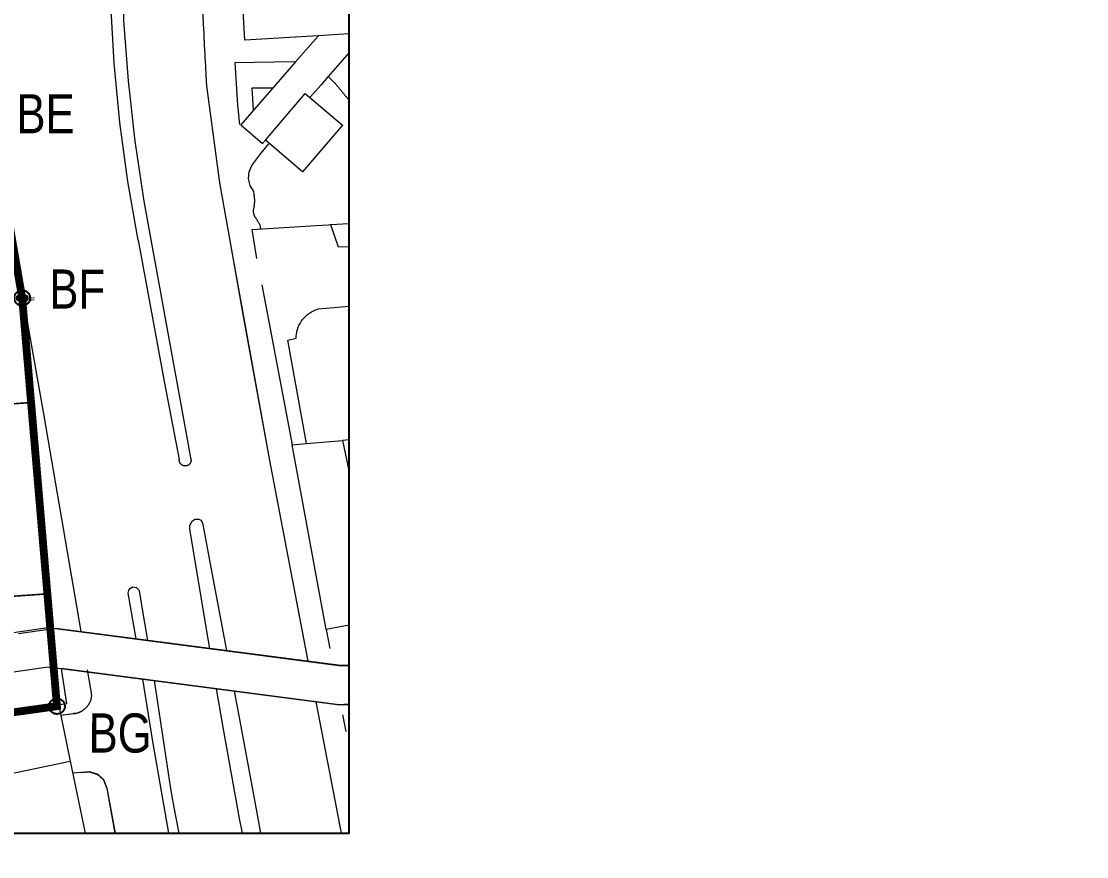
# Model space of a CAD drawing. Header units: millimetres. Extents: x 834681283 to 835686922, y 817551134 to 819407044.
# Drawn here: x 835339667 to 835475848, y 818000002 to 818106851 of the extents above; entities that cross this region are included whole.
import ezdxf
from ezdxf.xclip import XClip

# ---------------------------------------------------------------- set-up
doc = ezdxf.new("R2010")
doc.units = ezdxf.units.MM
doc.header["$LTSCALE"] = 1200
doc.header["$MEASUREMENT"] = 0
doc.header["$XCLIPFRAME"] = 0
doc.linetypes.add('SITE BOUNDARY$0$DASHDOT', pattern=[1, 0.5, -0.25, 0, -0.25])
doc.linetypes.add('SITE BOUNDARY$0$PHANTOM', pattern=[2.5, 1.25, -0.25, 0.25, -0.25, 0.25, -0.25])
doc.layers.get('Defpoints').update_dxf_attribs({"color": 15})
doc.layers.add('12027_SITE$0$00_Base_Plan', color=8, linetype='Continuous', lineweight=18)
doc.layers.add('SITE BOUNDARY$0$AR-SIMS_BL_400', color=1, linetype='SITE BOUNDARY$0$PHANTOM', lineweight=140)
doc.layers.add('SITE BOUNDARY$0$AR-SIMS_BL_SB_400', color=4, linetype='SITE BOUNDARY$0$PHANTOM')
doc.layers.add('SITE BOUNDARY$0$AR-SITE-TXT_AR_BS_', color=4, linetype='Continuous')
doc.styles.add('SITE BOUNDARY$0$CAD_2500_2.5mm', font='arial.ttf', dxfattribs={"height": 6.25})

# ---------------------------------------------------------------- blocks, each defined once
blk = doc.blocks.new('SITE BOUNDARY$0$x-boundary')
at = {"layer": 'Defpoints', "color": 30, "linetype": 'SITE BOUNDARY$0$DASHDOT', "const_width": 1, "flags": 128}
blk.add_lwpolyline([(834949.4, 818181.61), (834966.12, 818181.88), (835118.34, 818191.35), (835121.71, 818191.56, 0.347225), (835144.53, 818179.01), (835205.84, 818189.26), (835226.76, 818192.76, 0.042367), (835251.34, 818199.05), (835253.5, 818199.87), (835336.55, 818205.45), (835336.79, 818205), (835338.01, 818193.44), (835338.39, 818177.04), (835337.68, 818162.32), (835336.37, 818150.71), (835335.94, 818146.54), (835335.08, 818138.01), (835334.56, 818125.55), (835334.74, 818110.37), (835335.81, 818094.52), (835339.78, 818071.45), (835344.22, 818019.25), (835265.01, 818008.16), (835250.15, 818006.08), (835219.51, 818003.19), (835170.78, 817998.96), (834937.71, 817969.16), (834936.34, 817964.53), (834919.73, 817960.87), (834910.45, 817961.88), (834892.26, 817958.57), (834867.11, 817956.16), (834854.76, 817954.22), (834831.8, 817952.94), (834809.12, 817948.91), (834805.33, 817949.7), (834786.5, 817945.16), (834739.36, 817940.21), (834722.4, 817937.92), (834717.89, 817936.65), (834708.26, 817935.05), (834694.58, 817933.51), (834687.68, 817936.85), (834552.25, 817919.49), (834427.48, 817871.86), (834422.43, 817865.91), (834398.36, 817846.37), (834371.13, 817819.02), (834357.33, 817802.65), (834345.46, 817778.03), (834335.42, 817757.92, -0.305542), (834321.13, 817746.23), (834302.56, 817746.01), (834292.36, 817748.21), (834267.6, 817746.62), (834095.1, 817746.46), (834084.48, 817748.75), (834079.55, 817752.52), (834078.07, 817752.62), (834069.09, 817746.18), (834066.21, 817746.06), (834061.44, 817746.77), (834056.72, 817746.62), (834047.61, 817747.37), (834032.03, 817756.59), (834014.29, 817769.67), (833995.22, 817786.39), (833980.3, 817801.76), (833962.53, 817823.97), (833953.53, 817838.01), (833947.36, 817854.99), (833946.92, 818070.71, -0.215451), (834003.57, 818209.66), (834003.51, 818271.67), (834240.01, 818271.91), (834328.82, 818399.5), (834368.25, 818372.19), (834334, 818321), (834339.84, 818317.12, -0.414936), (834340.67, 818312.95), (834325.1, 818289.7, -0.340589), (834311.22, 818285.03, 0.384724), (834290.26, 818276.1, -0.045806), (834261.13, 818214.49), (834162.98, 818056.88, 0.235693), (834159.89, 818024.2), (834158.35, 818022.4, 0.210269), (834181.32, 818000.74), (834182.81, 818002.48, 0.231174), (834214.98, 818007.15), (834353.47, 818101.51, 0.025637), (834365.52, 818111.3), (834369.3, 818114.84), (834377.86, 818123.1, -0.417894), (834382.13, 818123.06), (834386.22, 818118.82, 0.426202), (834389.13, 818118.69), (834428.79, 818156.99, -0.5376), (834433.68, 818155.9), (834433.73, 818152.49), (834438.28, 818169.88), (834460.82, 818185.64, -0.390173), (834489.68, 818188.94), (834492.81, 818186.38), (834497.75, 818181.81, 0.125108), (834546.31, 818161.69), (834570.56, 818158.5), (834615.06, 818157.31), (834652.56, 818159.94), (834669.68, 818161.91), (834700.22, 818162.11), (834709.83, 818162.67), (834837.98, 818163.52, 0.026444), (834854.45, 818164.5, 0.001857), (834855.6, 818164.64, 0.055256), (834860.32, 818165.74, 0.231086), (834874.02, 818180.13), (834880.69, 818180.54), (834904.74, 818180.91, 0.077312), (834909.19, 818172.28, 0.267536), (834920.03, 818167.46, 0.036377), (834937.24, 818170.54, 0.249417)], format="xyb", close=True, dxfattribs=at)
at = {"layer": 'Defpoints', "color": 30}
for centre in [(835339.78, 818071.46), (835344.22, 818019.25)]:
    blk.add_circle(centre, 1, dxfattribs=at)
at = {"layer": 'Defpoints', "color": 30, "style": 'SITE BOUNDARY$0$CAD_2500_2.5mm', "oblique": 360, "width": 0.8}
for s, p in [('BE', (835339.03, 818092.53)), ('BF', (835343.24, 818070.11)), ('BG', (835348.26, 818013.33))]:
    blk.add_text(s, height=5, rotation=359.9092, dxfattribs=at).set_placement(p)
blk = doc.blocks.new('SITE BOUNDARY')
at = {"layer": 'SITE BOUNDARY$0$AR-SIMS_BL_400', "ltscale": 3, "const_width": 0.2}
blk.add_lwpolyline([(835265, 818008.16), (835344.22, 818019.25), (835343, 818033.62), (835264.77, 818028.2)], dxfattribs=at)
blk.add_lwpolyline([(835340.91, 818058.09), (835301.07, 818055.3), (835299.43, 818078.74), (835228.83, 818073.81), (835232.21, 818024.9), (835250.05, 818027.09), (835264.77, 818028.2), (835343, 818033.62), (835340.91, 818058.09)], close=True, dxfattribs=at)
at = {"layer": 'SITE BOUNDARY$0$AR-SIMS_BL_400', "color": 4}
blk.add_circle((835339.78, 818071.45), 0.4, dxfattribs=at)
at = {"layer": 'SITE BOUNDARY$0$AR-SIMS_BL_SB_400', "ltscale": 5, "const_width": 0.5}
blk.add_lwpolyline([(835335.81, 818094.52), (835339.78, 818071.45), (835340.91, 818058.09), (835340.91, 818058.09), (835340.91, 818058.09), (835343, 818033.62), (835344.22, 818019.25), (835265, 818008.16)], dxfattribs=at)
at = {"layer": 'Defpoints'}
blk.add_blockref('SITE BOUNDARY$0$x-boundary', (0, 0), dxfattribs=at)
at = {"layer": 'SITE BOUNDARY$0$AR-SITE-TXT_AR_BS_', "color": 4, "style": 'SITE BOUNDARY$0$CAD_2500_2.5mm', "oblique": 360, "width": 0.8}
blk.add_text('BF', height=0.5, rotation=359.9092, dxfattribs=at).set_placement((835340.61, 818071.09))
blk = doc.blocks.new('P01-MAAN-P-EVA')
at = {"layer": 'Defpoints'}
for points in [[(835091300.8, 818003007.9), (835381567.7, 818003007.9), (835381567.7, 818241141.5), (835091300.8, 818241141.5)], [(835171418, 818003007.9), (835381567.7, 818003007.9), (835381567.7, 818241141.5), (835171418, 818241141.5)]]:
    blk.add_lwpolyline(points, close=True, dxfattribs=at)
blk = doc.blocks.new('12027_SITE')
at = {"layer": '12027_SITE$0$00_Base_Plan', "linetype": 'Continuous'}
for p, q in [((835336.85656, 818088.49017), (835342.54043, 818056.38627)), ((835354.61037, 818078.8573), (835357.98942, 818060.58531)), ((835371.41945, 818050.66234), (835366.50642, 818078.04109)), ((835357.98942, 818060.58531), (835359.85345, 818050.79031)), ((835342.54043, 818056.38627), (835347.25447, 818028.79227)), ((835360.86344, 818053.40332), (835361.31445, 818051.03432)), ((835363.3425, 818029.11932), (835361.20547, 818041.92032)), ((835344.0925, 818029.20455), (835339.30092, 818028.5116)), ((835380.5258, 818024.45412), (835344.0925, 818029.20455)), ((835443.71518, 818027.02591), (835380.5258, 818024.45412)), ((835380.30262, 818019.44089), (835344.82332, 818024.06694)), ((835345.47379, 818019.56904), (835344.82332, 818024.06694)), ((835348.09543, 818023.90153), (835348.52552, 818021.45128)), ((835436.8217, 818021.74121), (835380.30262, 818019.44089)), ((835340.78462, 818018.89091), (835329.22785, 818017.2196)), ((835345.47379, 818019.56904), (835340.80936, 818018.89449))]:
    blk.add_line(p, q, dxfattribs=at)
at = {"layer": '12027_SITE$0$00_Base_Plan', "linetype": 'Continuous', "flags": 128}
for points in [[(835376.35385, 818024.99808), (835371.41945, 818050.66234), (835368.1134, 818068.88033), (835366.14237, 818079.99333), (835365.04336, 818086.19433), (835363.38032, 818098.58832), (835363.35032, 818099.16332), (835363.33432, 818099.46332), (835363.31732, 818099.76232), (835363.30032, 818100.06232), (835363.28332, 818100.36232), (835363.26632, 818100.66232), (835363.24932, 818100.96232), (835363.23232, 818101.26132), (835363.21532, 818101.56132), (835363.19831, 818101.86132), (835363.18131, 818102.16132), (835363.16431, 818102.46132), (835363.14831, 818102.76032), (835363.13231, 818103.06032), (835363.11631, 818103.36032), (835363.10131, 818103.65932), (835363.08731, 818103.95932), (835363.07331, 818104.25832), (835363.06031, 818104.55832), (835363.04731, 818104.85732), (835363.03631, 818105.15632), (835363.02531, 818105.45532), (835363.0153, 818105.75532), (835362.49328, 818115.60232)], [(835376.01097, 818026.78144), (835371.41945, 818050.66234), (835368.1134, 818068.88033), (835366.14237, 818079.99333), (835365.04336, 818086.19433), (835363.38032, 818098.58832), (835363.35032, 818099.16332), (835363.33432, 818099.46332), (835363.31732, 818099.76232), (835363.30032, 818100.06232), (835363.28332, 818100.36232), (835363.26632, 818100.66232), (835363.24932, 818100.96232), (835363.23232, 818101.26132), (835363.21532, 818101.56132), (835363.19831, 818101.86132), (835363.18131, 818102.16132), (835363.16431, 818102.46132), (835363.14831, 818102.76032), (835363.13231, 818103.06032), (835363.11631, 818103.36032), (835363.10131, 818103.65932), (835363.08731, 818103.95932), (835363.07331, 818104.25832), (835363.06031, 818104.55832), (835363.04731, 818104.85732), (835363.03631, 818105.15632), (835363.02531, 818105.45532), (835363.0153, 818105.75532), (835362.49328, 818115.60232)], [(835354.61037, 818078.8573), (835353.27935, 818086.3583), (835352.25234, 818093.90729), (835351.53032, 818101.49129), (835351.1153, 818109.09829), (835351.00828, 818116.71529), (835351.20826, 818124.33129), (835351.71624, 818131.93229), (835352.83921, 818142.0393), (835353.5342, 818147.0763)], [(835354.83626, 818145.4113), (835354.09522, 818140.0033), (835353.29823, 818132.6723), (835352.69726, 818124.1083), (835352.51428, 818115.52429), (835352.7503, 818106.9423), (835353.31732, 818099.2183), (835354.17134, 818091.5203), (835355.31236, 818083.8593), (835360.86344, 818053.40332)], [(835395.73421, 818134.29822), (835397.45122, 818132.7892), (835398.35858, 818117.47817), (835386.73313, 818104.32698), (835385.58397, 818105.31549), (835385.42596, 818105.45141), (835383.7937, 818105.3566), (835383.75271, 818105.35422), (835377.62945, 818104.99857), (835368.22521, 818104.45236), (835367.96205, 818108.89742), (835367.59246, 818115.14029), (835367.13052, 818122.94307), (835385.59584, 818143.83581)], [(835377.5996, 818104.96433), (835374.71961, 818101.66125), (835367.71604, 818093.6288)], [(835377.61863, 818104.98616), (835377.5996, 818104.96433)], [(835377.61863, 818104.98616), (835377.5996, 818104.96433)], [(835383.74146, 818105.34132), (835378.88651, 818099.77314), (835377.94793, 818098.69668)], [(835366.97589, 818101.57968), (835374.49684, 818101.70696), (835374.71961, 818101.66125), (835374.73671, 818101.65774)], [(835366.97589, 818101.57968), (835367.30397, 818096.15179), (835367.56608, 818093.63114)], [(835378.85689, 818099.80107), (835378.88689, 818099.77307), (835379.7109, 818098.99409), (835379.77591, 818098.91809), (835379.84091, 818098.84209), (835379.90491, 818098.76509), (835379.96891, 818098.68809), (835380.03291, 818098.6101), (835380.09592, 818098.5331), (835380.15892, 818098.4551), (835380.22192, 818098.3771), (835380.28492, 818098.2991), (835380.34792, 818098.2211), (835380.41093, 818098.14211), (835380.47393, 818098.06411), (835380.53593, 818097.98611), (835380.59893, 818097.90811), (835380.66293, 818097.83011), (835380.72593, 818097.75311), (835380.78994, 818097.67511), (835380.85294, 818097.59812), (835380.91794, 818097.52112), (835380.98194, 818097.44512), (835381.04694, 818097.36912), (835381.11295, 818097.29412), (835381.17895, 818097.21912), (835381.24595, 818097.14413), (835381.31295, 818097.07013), (835381.38095, 818096.99713), (835381.44896, 818096.92513), (835381.51896, 818096.85313), (835381.58896, 818096.78213), (835381.65996, 818096.71214), (835381.73196, 818096.64314), (835381.80396, 818096.57414), (835381.87697, 818096.50614), (835381.94997, 818096.43814), (835382.02297, 818096.37014), (835382.09597, 818096.30215), (835382.16997, 818096.23415), (835382.24297, 818096.16615), (835382.31598, 818096.09815), (835382.38898, 818096.03015), (835382.46298, 818095.96216), (835382.53598, 818095.89516), (835382.60998, 818095.82716), (835382.68398, 818095.76016), (835382.75699, 818095.69216), (835382.83099, 818095.62516), (835382.90499, 818095.55717), (835382.97899, 818095.49017), (835383.05199, 818095.42317), (835383.12599, 818095.35617), (835383.19999, 818095.28817), (835383.274, 818095.22117), (835383.349, 818095.15418), (835383.423, 818095.08718), (835383.497, 818095.02018), (835383.571, 818094.95418), (835383.646, 818094.88718), (835383.72001, 818094.82019), (835383.79401, 818094.75319), (835383.86901, 818094.68619), (835383.94301, 818094.62019), (835384.01801, 818094.55319), (835384.09201, 818094.48719), (835384.16702, 818094.4202), (835384.24202, 818094.3542), (835384.31602, 818094.2872), (835384.39102, 818094.2212), (835384.46602, 818094.1542), (835384.54102, 818094.08821), (835384.61503, 818094.02221), (835384.69003, 818093.95521), (835384.76503, 818093.88921), (835384.84003, 818093.82321), (835384.91503, 818093.75721), (835384.99003, 818093.69122), (835385.06504, 818093.62422), (835385.14004, 818093.55822), (835385.21504, 818093.49222), (835385.29104, 818093.42622), (835385.36604, 818093.36023), (835385.44104, 818093.29423), (835385.51604, 818093.22823), (835385.59105, 818093.16223), (835385.66705, 818093.09723), (835385.74205, 818093.03123), (835385.81705, 818092.96524), (835385.89305, 818092.89924), (835385.96805, 818092.83324), (835386.04306, 818092.76724), (835386.11906, 818092.70224), (835386.19406, 818092.63625), (835386.27006, 818092.57025), (835386.34506, 818092.50425), (835386.42006, 818092.43925), (835386.49607, 818092.37325), (835386.57107, 818092.30726), (835386.64707, 818092.24226), (835386.72207, 818092.17626), (835386.72245, 818092.17612), (835386.79796, 818092.11047), (835386.87348, 818092.04482), (835386.94901, 818091.97918), (835387.02454, 818091.91354), (835387.10008, 818091.84792), (835387.17563, 818091.78229), (835387.25118, 818091.71667), (835387.32673, 818091.65106), (835387.40229, 818091.58545), (835387.47785, 818091.51984), (835387.55341, 818091.45423), (835387.62897, 818091.38862), (835387.70452, 818091.32301), (835387.78008, 818091.25739), (835387.85563, 818091.19178), (835387.93118, 818091.12616), (835388.00672, 818091.06053), (835388.08226, 818090.9949), (835388.15779, 818090.92927), (835388.23332, 818090.86362), (835388.30883, 818090.79797), (835388.38434, 818090.73231), (835388.45984, 818090.66664), (835388.53532, 818090.60095), (835388.6108, 818090.53526), (835388.68626, 818090.46955), (835388.7617, 818090.40383), (835388.83713, 818090.33809), (835388.91255, 818090.27234), (835388.98795, 818090.20658), (835389.06333, 818090.14079), (835389.13869, 818090.07499), (835389.21404, 818090.00916), (835389.28936, 818089.94332), (835389.36466, 818089.87746), (835389.43994, 818089.81157), (835389.5152, 818089.74567), (835389.59043, 818089.67973), (835389.66564, 818089.61378), (835389.74082, 818089.5478), (835389.81598, 818089.48179), (835389.89111, 818089.41575), (835389.96621, 818089.34969), (835390.04128, 818089.2836), (835390.11632, 818089.21748), (835390.19132, 818089.15132), (835390.2663, 818089.08514), (835390.34124, 818089.01892), (835390.44815, 818088.92435), (835392.17515, 818087.77592), (835394.03383, 818086.85575), (835395.9942, 818086.1787), (835398.02459, 818085.7557), (835400.06184, 818085.59597)], [(835371.72596, 818098.27812), (835369.13492, 818098.31283), (835369.32365, 818095.47571)], [(835370.87108, 818091.63187), (835375.96794, 818097.615), (835380.72566, 818093.56203), (835375.62881, 818087.5789), (835370.87108, 818091.63187)], [(835377.94793, 818098.69668), (835376.56289, 818097.10817)], [(835367.71604, 818093.6288), (835370.4991, 818091.20221)], [(835370.26436, 818080.29086), (835370.26536, 818080.39086), (835370.25835, 818080.49086), (835370.24235, 818080.58886), (835370.21735, 818080.68586), (835370.18535, 818080.78086), (835370.14535, 818080.87286), (835370.09734, 818080.95985), (835370.04234, 818081.04385), (835369.89233, 818081.30085), (835369.86933, 818081.34485), (835369.84633, 818081.38885), (835369.82133, 818081.43285), (835369.79533, 818081.47585), (835369.76833, 818081.51785), (835369.74033, 818081.55885), (835369.70033, 818081.61384), (835369.66933, 818081.65284), (835369.63933, 818081.69284), (835369.61132, 818081.73384), (835369.58432, 818081.77584), (835369.55832, 818081.81884), (835369.53432, 818081.86284), (835369.51132, 818081.90784), (835369.49032, 818081.95284), (835369.47032, 818081.99884), (835369.45132, 818082.04484), (835369.43432, 818082.09184), (835369.41931, 818082.13984), (835369.40531, 818082.18784), (835369.39331, 818082.23584), (835369.38231, 818082.28484), (835369.37331, 818082.33384), (835369.36631, 818082.38384), (835369.36031, 818082.43284), (835369.35631, 818082.48284), (835369.35331, 818082.53284), (835369.3523, 818082.58284), (835369.3533, 818082.63284), (835369.3553, 818082.68284), (835369.3593, 818082.73284), (835369.3653, 818082.78284), (835369.3723, 818082.83184), (835369.3893, 818082.92084), (835369.40029, 818082.96984), (835369.41129, 818083.01784), (835369.42129, 818083.06684), (835369.43029, 818083.11684), (835369.43929, 818083.16584), (835369.44729, 818083.21484), (835369.45529, 818083.26384), (835369.46229, 818083.31384), (835369.46928, 818083.36384), (835369.47528, 818083.41284), (835369.48028, 818083.46284), (835369.48528, 818083.51284), (835369.48928, 818083.56184), (835369.49328, 818083.61184), (835369.49628, 818083.66184), (835369.49928, 818083.71184), (835369.50028, 818083.76184), (835369.50227, 818083.81184), (835369.50327, 818083.86184), (835369.50327, 818083.91184), (835369.50227, 818083.96184), (835369.50127, 818084.01184), (835369.50027, 818084.06184), (835369.49827, 818084.11184), (835369.49527, 818084.16184), (835369.49226, 818084.21184), (835369.48826, 818084.26184), (835369.48326, 818084.31084), (835369.47826, 818084.36084), (835369.47326, 818084.41084), (835369.46626, 818084.46084), (835369.46026, 818084.50984), (835369.45226, 818084.55984), (835369.44425, 818084.60884), (835369.43625, 818084.65784), (835369.42725, 818084.70684), (835369.41725, 818084.75584), (835369.37424, 818085.09684), (835368.92422, 818085.85983), (835368.7142, 818086.71482), (835368.78318, 818087.59282), (835369.12416, 818088.40483), (835370.26313, 818089.93486), (835371.3141, 818091.15888)], [(835370.4991, 818091.20221), (835370.87108, 818091.63187)], [(835378.94102, 818080.82798), (835379.17817, 818080.84291), (835408.0307, 818082.65911), (835408.84354, 818082.71028), (835409.65638, 818082.76145), (835411.28513, 818082.86397), (835412.04201, 818082.91162), (835412.83347, 818082.96144), (835435.97506, 818084.41815)], [(835369.14445, 818080.21131), (835377.35742, 818080.7283)], [(835369.14445, 818080.21131), (835369.69413, 818076.75255), (835369.74674, 818076.49649)], [(835377.35742, 818080.7283), (835378.94102, 818080.82798)], [(835377.35742, 818080.7283), (835378.94102, 818080.82798)], [(835379.17817, 818080.84291), (835380.15504, 818077.99304), (835381.43629, 818078.06143), (835381.43661, 818078.05701)], [(835379.17817, 818080.84291), (835380.15504, 818077.99304), (835381.43629, 818078.06143), (835381.43661, 818078.05701)], [(835376.11659, 818052.83669), (835373.75299, 818066.06319), (835374.79204, 818066.30345), (835374.80375, 818066.60228), (835374.82719, 818066.8015), (835374.87406, 818067.09642), (835374.92093, 818067.29174), (835375.00686, 818067.57885), (835375.07716, 818067.76635), (835375.15919, 818067.94995), (835375.2959, 818068.21557), (835375.45215, 818068.47144), (835375.62792, 818068.71558), (835375.82323, 818068.9441), (835376.03416, 818069.157), (835376.26072, 818069.35232), (835376.499, 818069.53201), (835376.7529, 818069.69217), (835377.01852, 818069.83085), (835377.20211, 818069.91289), (835377.38961, 818069.98516), (835377.67476, 818070.07501), (835382.04975, 818070.4716), (835382.01066, 818071.61222), (835418.03794, 818074.22247), (835417.59255, 818077.51738), (835433.73705, 818078.6877), (835426.63206, 818059.08401), (835411.70782, 818057.84721)], [(835370.42609, 818073.12808), (835374.28456, 818052.66282)], [(835407.54226, 818057.45073), (835382.31965, 818055.54582), (835382.49548, 818053.44036), (835380.74158, 818053.24305)], [(835380.74158, 818053.24305), (835382.84689, 818042.89634), (835412.69321, 818048.55693), (835411.88997, 818055.21451), (835419.28839, 818055.77914), (835421.4996, 818044.88662), (835420.64029, 818042.23621), (835418.15202, 818041.62482), (835418.74589, 818036.50179), (835412.07014, 818035.20866), (835411.74975, 818038.70865), (835410.47072, 818038.46607), (835385.2806, 818033.68857), (835384.73425, 818033.58494), (835385.37886, 818030.29199), (835378.62498, 818029.07503), (835374.28456, 818052.66282), (835376.11659, 818052.83669)], [(835376.11659, 818052.83669), (835380.74158, 818053.24305)], [(835376.11659, 818052.83669), (835380.74158, 818053.24305)], [(835361.31445, 818051.03432), (835361.32045, 818050.98432), (835361.32945, 818050.93332), (835361.33845, 818050.88332), (835361.34745, 818050.83232), (835361.35645, 818050.78132), (835361.36245, 818050.73132), (835361.36545, 818050.68232), (835361.36445, 818050.63332), (835361.35845, 818050.58632), (835361.34745, 818050.53932), (835361.33145, 818050.49132), (835361.31345, 818050.44432), (835361.29045, 818050.39732), (835361.26545, 818050.35132), (835361.23845, 818050.30732), (835361.20845, 818050.26532), (835361.17645, 818050.22632), (835361.14245, 818050.19132), (835361.10645, 818050.15832), (835361.06745, 818050.12832), (835361.02545, 818050.09932), (835360.98045, 818050.07332), (835360.93345, 818050.04932), (835360.88645, 818050.02932), (835360.83745, 818050.01132), (835360.78945, 818049.99732), (835360.75845, 818049.99032), (835360.74145, 818049.98632), (835360.69345, 818049.98032), (835360.64345, 818049.97632), (835360.59245, 818049.97732), (835360.54145, 818049.98032), (835360.48945, 818049.98732), (835360.43845, 818049.99732), (835360.38845, 818050.01031), (835360.34045, 818050.02631), (835360.29545, 818050.04531), (835360.25245, 818050.06631), (835360.20945, 818050.09231), (835360.16745, 818050.12131), (835360.12645, 818050.15331), (835360.08845, 818050.18831), (835360.05145, 818050.22531), (835360.01745, 818050.26431), (835359.98745, 818050.30431), (835359.96045, 818050.34531), (835359.93745, 818050.38731), (835359.92045, 818050.43231), (835359.90645, 818050.47931), (835359.89645, 818050.52931), (835359.88745, 818050.57931), (835359.88045, 818050.63031), (835359.87345, 818050.68131), (835359.86545, 818050.73231), (835359.85345, 818050.79031)], [(835361.23247, 818042.42132), (835361.46447, 818042.86332), (835361.86347, 818043.18232), (835362.35247, 818043.17332), (835362.59447, 818043.04332), (835362.72247, 818042.86832), (835362.72247, 818042.86732), (835362.72347, 818042.86632), (835362.72347, 818042.86632), (835362.72447, 818042.86532), (835362.72447, 818042.86432), (835362.72447, 818042.86332), (835362.72547, 818042.86232), (835362.72547, 818042.86132), (835362.72647, 818042.86032), (835362.72647, 818042.85932), (835362.72747, 818042.85832), (835362.72747, 818042.85732), (835362.72747, 818042.85632), (835362.72847, 818042.85632), (835362.72847, 818042.85532), (835362.72947, 818042.85432), (835362.72947, 818042.85332), (835362.73047, 818042.85232), (835362.73047, 818042.85132), (835362.73047, 818042.85032), (835362.73147, 818042.84932), (835362.73147, 818042.84832), (835362.73247, 818042.84732), (835362.73247, 818042.84632), (835362.73247, 818042.84532), (835362.73347, 818042.84432), (835362.73347, 818042.84432), (835362.73447, 818042.84332), (835362.73447, 818042.84232), (835362.73547, 818042.84132), (835362.73547, 818042.84032), (835362.73547, 818042.83932), (835362.73647, 818042.83832), (835362.73647, 818042.83732), (835362.73747, 818042.83632), (835362.73747, 818042.83532), (835362.73747, 818042.83432), (835362.73847, 818042.83332), (835362.73847, 818042.83232), (835362.73947, 818042.83132), (835362.73947, 818042.83032), (835362.73947, 818042.82932), (835362.74047, 818042.82932), (835362.74047, 818042.82832), (835362.74147, 818042.82732), (835362.74147, 818042.82632), (835362.74147, 818042.82532), (835362.74247, 818042.82432), (835362.74247, 818042.82332), (835362.74347, 818042.82232), (835362.74347, 818042.82132), (835362.74347, 818042.82032), (835362.74447, 818042.81932), (835362.74447, 818042.81832), (835362.74547, 818042.81732), (835362.74547, 818042.81632), (835362.74547, 818042.81532), (835362.74647, 818042.81432), (835362.74647, 818042.81332), (835362.74747, 818042.81232), (835362.74747, 818042.81132), (835362.74747, 818042.81132), (835362.74847, 818042.81032), (835362.74847, 818042.80932), (835362.74947, 818042.80832), (835362.74947, 818042.80732), (835362.74947, 818042.80632), (835362.75047, 818042.80532), (835362.75047, 818042.80432), (835362.75147, 818042.80332), (835362.75147, 818042.80232), (835362.75147, 818042.80132), (835362.75247, 818042.80032), (835362.75247, 818042.79932), (835362.75247, 818042.79832), (835362.75347, 818042.79732), (835362.75347, 818042.79632), (835362.75447, 818042.79532), (835362.75447, 818042.79432), (835362.75447, 818042.79332), (835362.75547, 818042.79232), (835362.75547, 818042.79132), (835362.75647, 818042.79032), (835362.75647, 818042.78932), (835362.75647, 818042.78832), (835362.75747, 818042.78732), (835362.75747, 818042.78732), (835362.75747, 818042.78632), (835362.75847, 818042.78532), (835362.75847, 818042.78432), (835362.75947, 818042.78332), (835362.75947, 818042.78232), (835362.75947, 818042.78132), (835362.76047, 818042.78032), (835362.76047, 818042.77932), (835362.76147, 818042.77832), (835362.76147, 818042.77732), (835362.76147, 818042.77632), (835362.76247, 818042.77532), (835362.76247, 818042.77432), (835362.76247, 818042.77332), (835362.76347, 818042.77232), (835362.76347, 818042.77132), (835362.76447, 818042.77032), (835362.76447, 818042.76932), (835362.76447, 818042.76832), (835362.76547, 818042.76732), (835362.76547, 818042.76632), (835362.76547, 818042.76532), (835362.76647, 818042.76432), (835362.76647, 818042.76332), (835362.76747, 818042.76232), (835362.76747, 818042.76132), (835362.76747, 818042.76032), (835362.76847, 818042.75932), (835362.76847, 818042.75832), (835362.76847, 818042.75732), (835362.76947, 818042.75632), (835362.76947, 818042.75532), (835362.76947, 818042.75432), (835362.77047, 818042.75332), (835362.77047, 818042.75232), (835362.77147, 818042.75132), (835362.77147, 818042.75032), (835362.77147, 818042.74932), (835362.77247, 818042.74832), (835362.77247, 818042.74732), (835362.77247, 818042.74632), (835362.77347, 818042.74532), (835362.77347, 818042.74432), (835362.77447, 818042.74432), (835362.77447, 818042.74332), (835362.77447, 818042.74232), (835362.77547, 818042.74132), (835362.77547, 818042.74032), (835362.77547, 818042.73932), (835362.77647, 818042.73832), (835362.77647, 818042.73732), (835362.77647, 818042.73632), (835362.77747, 818042.73532), (835362.77747, 818042.73432), (835362.77847, 818042.73332), (835362.77847, 818042.73232), (835362.77847, 818042.73132), (835362.77947, 818042.73032), (835362.77947, 818042.72932), (835362.77947, 818042.72832), (835362.78047, 818042.72732), (835362.78047, 818042.72632), (835362.78047, 818042.72532), (835362.78147, 818042.72432), (835362.78147, 818042.72332), (835362.78247, 818042.72232), (835362.78247, 818042.72132), (835362.78247, 818042.72032), (835362.78347, 818042.71932), (835362.78347, 818042.71832), (835362.78347, 818042.71732), (835362.78447, 818042.71632), (835362.78447, 818042.71532), (835362.78447, 818042.71432), (835362.78547, 818042.71332), (835362.78547, 818042.71232), (835362.78547, 818042.71132), (835362.78647, 818042.71032), (835362.78647, 818042.70932), (835362.78747, 818042.70832), (835362.78747, 818042.70732), (835362.78747, 818042.70632), (835362.78847, 818042.70532), (835362.78847, 818042.70432), (835362.78847, 818042.70332), (835362.78947, 818042.70232), (835362.78947, 818042.70132), (835362.78947, 818042.70032), (835362.79047, 818042.69932), (835362.79047, 818042.69832), (835362.79147, 818042.69732), (835362.79147, 818042.69632), (835362.79147, 818042.69532), (835362.79247, 818042.69432), (835362.79247, 818042.69332), (835362.79247, 818042.69232), (835362.79347, 818042.69132), (835362.79347, 818042.69032), (835362.79347, 818042.68932), (835362.79447, 818042.68832), (835362.79447, 818042.68732), (835362.79447, 818042.68632), (835362.79547, 818042.68532), (835362.79547, 818042.68432), (835362.79647, 818042.68332), (835362.79647, 818042.68232), (835362.79647, 818042.68132), (835362.79747, 818042.68032), (835362.79747, 818042.67932), (835362.79747, 818042.67832), (835362.79847, 818042.67732), (835362.79847, 818042.67632), (835362.79847, 818042.67532), (835362.79947, 818042.67432), (835362.79947, 818042.67332), (835362.79947, 818042.67232), (835362.80047, 818042.67132), (835362.80047, 818042.67032), (835362.80147, 818042.66932), (835362.80147, 818042.66832), (835362.80147, 818042.66732), (835362.80247, 818042.66632), (835362.80247, 818042.66532), (835362.80247, 818042.66432), (835362.80347, 818042.66332), (835362.80347, 818042.66232), (835362.80347, 818042.66132), (835362.80447, 818042.66032), (835362.80447, 818042.65932), (835362.80447, 818042.65832), (835362.80547, 818042.65732), (835362.80547, 818042.65632), (835362.80647, 818042.65532), (835362.80647, 818042.65432), (835362.80647, 818042.65332), (835362.80747, 818042.65232), (835362.80747, 818042.65132), (835362.80747, 818042.65032), (835362.80847, 818042.64932), (835362.80847, 818042.64832), (835362.80847, 818042.64732), (835362.80947, 818042.64632), (835362.80947, 818042.64532), (835362.80947, 818042.64432), (835362.81047, 818042.64332), (835362.81047, 818042.64232), (835362.81147, 818042.64132), (835362.81147, 818042.64032), (835362.81147, 818042.63932), (835362.81247, 818042.63832), (835362.81247, 818042.63732), (835362.81247, 818042.63632), (835362.81347, 818042.63532), (835362.81347, 818042.63432), (835362.81347, 818042.63332), (835362.81447, 818042.63232), (835362.81447, 818042.63132), (835362.81547, 818042.63032), (835362.81547, 818042.62932), (835362.81547, 818042.62832), (835362.81647, 818042.62732), (835362.81647, 818042.62632), (835362.81647, 818042.62532), (835362.81747, 818042.62432), (835362.81747, 818042.62332), (835362.81747, 818042.62232), (835362.81847, 818042.62132), (835362.81847, 818042.62032), (835362.81947, 818042.61932), (835362.81947, 818042.61832), (835362.81947, 818042.61732), (835362.82047, 818042.61632), (835362.82047, 818042.61532), (835362.82047, 818042.61432), (835362.82147, 818042.61332), (835362.82147, 818042.61232), (835362.82147, 818042.61132), (835362.82247, 818042.61132), (835362.82247, 818042.61032), (835362.82347, 818042.60932), (835362.82347, 818042.60832), (835362.82347, 818042.60732), (835362.82447, 818042.60632), (835362.82447, 818042.60532), (835362.82447, 818042.60432), (835362.82547, 818042.60332), (835362.82547, 818042.60232), (835362.82547, 818042.60132), (835362.82647, 818042.60032), (835362.82647, 818042.59932), (835362.82747, 818042.59832), (835362.82747, 818042.59732), (835362.82747, 818042.59632), (835362.82847, 818042.59532), (835362.82847, 818042.59432), (835362.82847, 818042.59332), (835362.82947, 818042.59232), (835362.82947, 818042.59132), (835362.83047, 818042.59032), (835362.83047, 818042.58932), (835362.83047, 818042.58832), (835362.83147, 818042.58732), (835362.83147, 818042.58632), (835362.83147, 818042.58532), (835362.83247, 818042.58432), (835362.83247, 818042.58332), (835362.83347, 818042.58232), (835362.83347, 818042.58132), (835362.83347, 818042.58032), (835362.83447, 818042.57932), (835362.83447, 818042.57832), (835362.83447, 818042.57732), (835362.83547, 818042.57632), (835362.83547, 818042.57532), (835362.83647, 818042.57432), (835362.83647, 818042.57332), (835362.83647, 818042.57232), (835362.83747, 818042.57132), (835362.83747, 818042.57032), (835362.83747, 818042.56932), (835362.83847, 818042.56932), (835362.83847, 818042.56832), (835362.83947, 818042.56732), (835362.83947, 818042.56632), (835362.83947, 818042.56532), (835362.84047, 818042.56432), (835362.84047, 818042.56332), (835362.84147, 818042.56232), (835362.84147, 818042.56132), (835362.84147, 818042.56032), (835362.84247, 818042.55932), (835362.84247, 818042.55832), (835362.84247, 818042.55732), (835362.84347, 818042.55632), (835362.84347, 818042.55532), (835362.84447, 818042.55432), (835362.84447, 818042.55332), (835362.84447, 818042.55232), (835362.84547, 818042.55132), (835362.84547, 818042.55032), (835362.84647, 818042.54932), (835362.84647, 818042.54832), (835362.84647, 818042.54732), (835362.84747, 818042.54632), (835362.84747, 818042.54532), (835362.84847, 818042.54432), (835362.84847, 818042.54432), (835362.84847, 818042.54332), (835362.84947, 818042.54232), (835362.84947, 818042.54132), (835362.85047, 818042.54032), (835362.85047, 818042.53932), (835362.85047, 818042.53832), (835362.85147, 818042.53732), (835362.85147, 818042.53632), (835362.85247, 818042.53532), (835362.85247, 818042.53432), (835362.85247, 818042.53332), (835362.85347, 818042.53232), (835362.85347, 818042.53132), (835362.85447, 818042.53032), (835362.85447, 818042.52932), (835362.85447, 818042.52832), (835362.85547, 818042.52732), (835362.85547, 818042.52732), (835362.85647, 818042.52632), (835362.85647, 818042.52532), (835362.85647, 818042.52432), (835362.85747, 818042.52332), (835362.85747, 818042.52232), (835362.85847, 818042.52132), (835362.85847, 818042.52032), (835362.85847, 818042.51932), (835362.85947, 818042.51832), (835362.85947, 818042.51732), (835362.86047, 818042.51632), (835362.86047, 818042.51532), (835362.86047, 818042.51432), (835362.86147, 818042.51332), (835362.86147, 818042.51232), (835362.86247, 818042.51232), (835362.86247, 818042.51132), (835362.86347, 818042.51032), (835362.86347, 818042.50932), (835362.86347, 818042.50832), (835362.86447, 818042.50732), (835362.86447, 818042.50632), (835362.86547, 818042.50532), (835362.86547, 818042.50432), (835362.86547, 818042.50332), (835362.86647, 818042.50232), (835362.86647, 818042.50132), (835362.86747, 818042.50032), (835362.86747, 818042.50032), (835362.86847, 818042.49932), (835362.86847, 818042.49832), (835362.86847, 818042.49732), (835362.86947, 818042.49632), (835362.86947, 818042.49532), (835362.87047, 818042.49432), (835362.87047, 818042.49332), (835362.87147, 818042.49232), (835362.87147, 818042.49132), (835362.87147, 818042.49032), (835362.87247, 818042.49032), (835362.87247, 818042.48932), (835362.87347, 818042.48832), (835362.87347, 818042.48732), (835362.87447, 818042.48632), (835362.87447, 818042.48532), (835362.87547, 818042.48432), (835362.87547, 818042.48332), (835362.87547, 818042.48232), (835362.87647, 818042.48132), (835362.87647, 818042.48032), (835362.87747, 818042.47932), (835364.16849, 818035.63732), (835365.90224, 818026.36084)], [(835361.20547, 818041.92032), (835361.20547, 818041.92132), (835361.20547, 818041.92232), (835361.20547, 818041.92332), (835361.20547, 818041.92432), (835361.20547, 818041.92532), (835361.20647, 818041.92632), (835361.20647, 818041.92732), (835361.20647, 818041.92832), (835361.20647, 818041.92932), (835361.20647, 818041.93032), (835361.20647, 818041.93132), (835361.20647, 818041.93232), (835361.20647, 818041.93332), (835361.20647, 818041.93432), (835361.20647, 818041.93532), (835361.20647, 818041.93632), (835361.20647, 818041.93732), (835361.20647, 818041.93832), (835361.20647, 818041.93932), (835361.20647, 818041.94032), (835361.20647, 818041.94132), (835361.20747, 818041.94232), (835361.20747, 818041.94332), (835361.20747, 818041.94432), (835361.20747, 818041.94532), (835361.20747, 818041.94632), (835361.20747, 818041.94732), (835361.20747, 818041.94832), (835361.20747, 818041.94932), (835361.20747, 818041.95032), (835361.20747, 818041.95132), (835361.20747, 818041.95232), (835361.20747, 818041.95332), (835361.20747, 818041.95432), (835361.20747, 818041.95532), (835361.20747, 818041.95632), (835361.20747, 818041.95732), (835361.20747, 818041.95832), (835361.20747, 818041.95932), (835361.20747, 818041.96032), (835361.20747, 818041.96132), (835361.20747, 818041.96232), (835361.20847, 818041.96332), (835361.20847, 818041.96432), (835361.20847, 818041.96532), (835361.20847, 818041.96632), (835361.20847, 818041.96732), (835361.20847, 818041.96832), (835361.20847, 818041.96932), (835361.20847, 818041.97032), (835361.20847, 818041.97132), (835361.20847, 818041.97232), (835361.20847, 818041.97332), (835361.20847, 818041.97432), (835361.20847, 818041.97532), (835361.20847, 818041.97632), (835361.20847, 818041.97732), (835361.20847, 818041.97832), (835361.20847, 818041.97932), (835361.20847, 818041.98032), (835361.20847, 818041.98132), (835361.20847, 818041.98232), (835361.20847, 818041.98332), (835361.20847, 818041.98432), (835361.20847, 818041.98532), (835361.20847, 818041.98632), (835361.20847, 818041.98732), (835361.20847, 818041.98832), (835361.20847, 818041.98932), (835361.20847, 818041.99032), (835361.20847, 818041.99232), (835361.20947, 818041.99332), (835361.20947, 818041.99432), (835361.20947, 818041.99532), (835361.20947, 818041.99632), (835361.20947, 818041.99732), (835361.20947, 818041.99832), (835361.20947, 818041.99932), (835361.20947, 818042.00032), (835361.20947, 818042.00132), (835361.20947, 818042.00232), (835361.20947, 818042.00332), (835361.20947, 818042.00432), (835361.20947, 818042.00532), (835361.20947, 818042.00632), (835361.20947, 818042.00732), (835361.20947, 818042.00832), (835361.20947, 818042.00932), (835361.20947, 818042.01032), (835361.20947, 818042.01132), (835361.20947, 818042.01232), (835361.20947, 818042.01332), (835361.20947, 818042.01432), (835361.20947, 818042.01532), (835361.20947, 818042.01632), (835361.20947, 818042.01732), (835361.20947, 818042.01832), (835361.20947, 818042.01932), (835361.20947, 818042.02032), (835361.20947, 818042.02132), (835361.20947, 818042.02232), (835361.20947, 818042.02332), (835361.20947, 818042.02432), (835361.20947, 818042.02532), (835361.20947, 818042.02632), (835361.20947, 818042.02732), (835361.20947, 818042.02832), (835361.20947, 818042.02932), (835361.20947, 818042.03032), (835361.20947, 818042.03132), (835361.20947, 818042.03232), (835361.20947, 818042.03332), (835361.20947, 818042.03432), (835361.20947, 818042.03532), (835361.20947, 818042.03632), (835361.20947, 818042.03732), (835361.20947, 818042.03832), (835361.20947, 818042.03932), (835361.20947, 818042.04032), (835361.20947, 818042.04132), (835361.20947, 818042.04232), (835361.20947, 818042.04332), (835361.20947, 818042.04432), (835361.20947, 818042.04532), (835361.20947, 818042.04632), (835361.20947, 818042.04732), (835361.20947, 818042.04832), (835361.20947, 818042.04932), (835361.20947, 818042.05032), (835361.20947, 818042.05132), (835361.20947, 818042.05232), (835361.20947, 818042.05432), (835361.20947, 818042.05532), (835361.20947, 818042.05632), (835361.20947, 818042.05732), (835361.20947, 818042.05832), (835361.20947, 818042.05932), (835361.20947, 818042.06032), (835361.20947, 818042.06132), (835361.20947, 818042.06232), (835361.20947, 818042.06332), (835361.20947, 818042.06432), (835361.20947, 818042.06532), (835361.20947, 818042.06632), (835361.20947, 818042.06732), (835361.20947, 818042.06832), (835361.20947, 818042.06932), (835361.20947, 818042.07032), (835361.20947, 818042.07132), (835361.20947, 818042.07232), (835361.20947, 818042.07332), (835361.20947, 818042.07432), (835361.20947, 818042.07532), (835361.20947, 818042.07632), (835361.20947, 818042.07732), (835361.20947, 818042.07832), (835361.20947, 818042.07932), (835361.20947, 818042.08032), (835361.20947, 818042.08132), (835361.20947, 818042.08232), (835361.20947, 818042.08332), (835361.20947, 818042.08432), (835361.20947, 818042.08532), (835361.20947, 818042.08632), (835361.20947, 818042.08732), (835361.20947, 818042.08832), (835361.20947, 818042.08932), (835361.20947, 818042.09032), (835361.20947, 818042.09132), (835361.20947, 818042.09232), (835361.20947, 818042.09332), (835361.20947, 818042.09432), (835361.20947, 818042.09532), (835361.20947, 818042.09632), (835361.20947, 818042.09732), (835361.20947, 818042.09832), (835361.20947, 818042.09932), (835361.20947, 818042.10032), (835361.20947, 818042.10232), (835361.20947, 818042.10332), (835361.20947, 818042.10432), (835361.20947, 818042.10532), (835361.20947, 818042.10632), (835361.20947, 818042.10732), (835361.20947, 818042.10832), (835361.20947, 818042.10932), (835361.20947, 818042.11032), (835361.20947, 818042.11132), (835361.20947, 818042.11232), (835361.20947, 818042.11332), (835361.20947, 818042.11432), (835361.20947, 818042.11532), (835361.20947, 818042.11632), (835361.20947, 818042.11732), (835361.20947, 818042.11832), (835361.20947, 818042.11932), (835361.20947, 818042.12032), (835361.20947, 818042.12132), (835361.20947, 818042.12232), (835361.20947, 818042.12332), (835361.20947, 818042.12432), (835361.20947, 818042.12532), (835361.20947, 818042.12632), (835361.20947, 818042.12732), (835361.20947, 818042.12832), (835361.20947, 818042.12932), (835361.20947, 818042.13032), (835361.20947, 818042.13132), (835361.20947, 818042.13232), (835361.20947, 818042.13332), (835361.20947, 818042.13432), (835361.20947, 818042.13532), (835361.20947, 818042.13632), (835361.20947, 818042.13732), (835361.20947, 818042.13832), (835361.20947, 818042.13932), (835361.20947, 818042.14032), (835361.20947, 818042.14132), (835361.20947, 818042.14232), (835361.20947, 818042.14332), (835361.20947, 818042.14432), (835361.20947, 818042.14532), (835361.20947, 818042.14632), (835361.20947, 818042.14732), (835361.20947, 818042.14832), (835361.20947, 818042.15032), (835361.20947, 818042.15132), (835361.20947, 818042.15232), (835361.20947, 818042.15332), (835361.20947, 818042.15432), (835361.20947, 818042.15532), (835361.20947, 818042.15632), (835361.20947, 818042.15732), (835361.20947, 818042.15832), (835361.20947, 818042.15932), (835361.20947, 818042.16032), (835361.20947, 818042.16132), (835361.20947, 818042.16232), (835361.20947, 818042.16332), (835361.20947, 818042.16432), (835361.20947, 818042.16532), (835361.20947, 818042.16632), (835361.20947, 818042.16732), (835361.20947, 818042.16832), (835361.20947, 818042.16932), (835361.20947, 818042.17032), (835361.20947, 818042.17132), (835361.20947, 818042.17232), (835361.20947, 818042.17332), (835361.20947, 818042.17432), (835361.20947, 818042.17532), (835361.20947, 818042.17632), (835361.20947, 818042.17732), (835361.20947, 818042.17832), (835361.20947, 818042.17932), (835361.20947, 818042.18032), (835361.20947, 818042.18132), (835361.20947, 818042.18232), (835361.20947, 818042.18332), (835361.20947, 818042.18432), (835361.20947, 818042.18532), (835361.20947, 818042.18632), (835361.20947, 818042.18732), (835361.20947, 818042.18832), (835361.20947, 818042.18932), (835361.20947, 818042.19032), (835361.20947, 818042.19132), (835361.20947, 818042.19232), (835361.21047, 818042.19332), (835361.21047, 818042.19432), (835361.21047, 818042.19532), (835361.21047, 818042.19632), (835361.21047, 818042.19732), (835361.21047, 818042.19832), (835361.21047, 818042.19932), (835361.21047, 818042.20032), (835361.21047, 818042.20132), (835361.21047, 818042.20232), (835361.21047, 818042.20332), (835361.21047, 818042.20432), (835361.21047, 818042.20632), (835361.21047, 818042.20732), (835361.21047, 818042.20832), (835361.21047, 818042.20932), (835361.21047, 818042.21032), (835361.21047, 818042.21132), (835361.21047, 818042.21232), (835361.21047, 818042.21332), (835361.21047, 818042.21432), (835361.21047, 818042.21532), (835361.21047, 818042.21632), (835361.21047, 818042.21732), (835361.21047, 818042.21832), (835361.21047, 818042.21932), (835361.21047, 818042.22032), (835361.21047, 818042.22132), (835361.21047, 818042.22232), (835361.21047, 818042.22332), (835361.21047, 818042.22432), (835361.21047, 818042.22532), (835361.21047, 818042.22632), (835361.21047, 818042.22732), (835361.21047, 818042.22832), (835361.21047, 818042.22932), (835361.21047, 818042.23032), (835361.21047, 818042.23132), (835361.21047, 818042.23232), (835361.21047, 818042.23332), (835361.21047, 818042.23432), (835361.21047, 818042.23532), (835361.21047, 818042.23632), (835361.21047, 818042.23732), (835361.21147, 818042.23832), (835361.21147, 818042.23932), (835361.21147, 818042.24032), (835361.21147, 818042.24132), (835361.21147, 818042.24232), (835361.21147, 818042.24332), (835361.21147, 818042.24432), (835361.21147, 818042.24532), (835361.21147, 818042.24632), (835361.21147, 818042.24732), (835361.21147, 818042.24832), (835361.21147, 818042.24932), (835361.21147, 818042.25032), (835361.21147, 818042.25132), (835361.21147, 818042.25232), (835361.21147, 818042.25332), (835361.21147, 818042.25432), (835361.21147, 818042.25532), (835361.21147, 818042.25632), (835361.21147, 818042.25732), (835361.21147, 818042.25832), (835361.21147, 818042.25932), (835361.21147, 818042.26032), (835361.21147, 818042.26132), (835361.21247, 818042.26232), (835361.21247, 818042.26332), (835361.21247, 818042.26432), (835361.21247, 818042.26532), (835361.21247, 818042.26632), (835361.21247, 818042.26732), (835361.21247, 818042.26832), (835361.21247, 818042.26932), (835361.21247, 818042.27032), (835361.21247, 818042.27132), (835361.21247, 818042.27232), (835361.21247, 818042.27332), (835361.21247, 818042.27432), (835361.21247, 818042.27532), (835361.21247, 818042.27632), (835361.21247, 818042.27732), (835361.21247, 818042.27832), (835361.21247, 818042.27932), (835361.21347, 818042.28032), (835361.21347, 818042.28132), (835361.21347, 818042.28232), (835361.21347, 818042.28332), (835361.21347, 818042.28432), (835361.21347, 818042.28532), (835361.21347, 818042.28632), (835361.21347, 818042.28732), (835361.21347, 818042.28832), (835361.21347, 818042.28932), (835361.21347, 818042.29032), (835361.21347, 818042.29132), (835361.21347, 818042.29232), (835361.21347, 818042.29332), (835361.21347, 818042.29432), (835361.21447, 818042.29532), (835361.21447, 818042.29632), (835361.21447, 818042.29732), (835361.21447, 818042.29832), (835361.21447, 818042.29932), (835361.21447, 818042.30032), (835361.21447, 818042.30132), (835361.21447, 818042.30232), (835361.21447, 818042.30332), (835361.21447, 818042.30432), (835361.21447, 818042.30532), (835361.21447, 818042.30632), (835361.21547, 818042.30732), (835361.21547, 818042.30832), (835361.21547, 818042.30932), (835361.21547, 818042.31032), (835361.21547, 818042.31132), (835361.21547, 818042.31232), (835361.21547, 818042.31332), (835361.21547, 818042.31432), (835361.21547, 818042.31532), (835361.21547, 818042.31632), (835361.21547, 818042.31732), (835361.21647, 818042.31832), (835361.21647, 818042.31932), (835361.21647, 818042.32032), (835361.21647, 818042.32132), (835361.21647, 818042.32232), (835361.21647, 818042.32332), (835361.21647, 818042.32432), (835361.21647, 818042.32532), (835361.21647, 818042.32632), (835361.21647, 818042.32732), (835361.21747, 818042.32832), (835361.21747, 818042.32932), (835361.21747, 818042.33032), (835361.21747, 818042.33132), (835361.21747, 818042.33232), (835361.21747, 818042.33332), (835361.21747, 818042.33432), (835361.21747, 818042.33532), (835361.21747, 818042.33632), (835361.21747, 818042.33732), (835361.21847, 818042.33832), (835361.21847, 818042.33932), (835361.21847, 818042.34032), (835361.21847, 818042.34132), (835361.21847, 818042.34232), (835361.21847, 818042.34332), (835361.21847, 818042.34432), (835361.21847, 818042.34532), (835361.21947, 818042.34632), (835361.21947, 818042.34732), (835361.21947, 818042.34832), (835361.21947, 818042.34932), (835361.21947, 818042.35032), (835361.21947, 818042.35032), (835361.21947, 818042.35132), (835361.21947, 818042.35232), (835361.22047, 818042.35332), (835361.22047, 818042.35432), (835361.22047, 818042.35532), (835361.22047, 818042.35632), (835361.22047, 818042.35732), (835361.22047, 818042.35832), (835361.22047, 818042.35932), (835361.22147, 818042.36032), (835361.22147, 818042.36132), (835361.22147, 818042.36232), (835361.22147, 818042.36332), (835361.22147, 818042.36432), (835361.22147, 818042.36532), (835361.22147, 818042.36632), (835361.22147, 818042.36732), (835361.22247, 818042.36832), (835361.22247, 818042.36932), (835361.22247, 818042.37032), (835361.22247, 818042.37132), (835361.22247, 818042.37232), (835361.22247, 818042.37332), (835361.22347, 818042.37432), (835361.22347, 818042.37532), (835361.22347, 818042.37632), (835361.22347, 818042.37732), (835361.22347, 818042.37832), (835361.22347, 818042.37932), (835361.22447, 818042.38032), (835361.22447, 818042.38132), (835361.22447, 818042.38232), (835361.22447, 818042.38332), (835361.22447, 818042.38432), (835361.22447, 818042.38532), (835361.22547, 818042.38632), (835361.22547, 818042.38632), (835361.22547, 818042.38732), (835361.22547, 818042.38832), (835361.22547, 818042.38932), (835361.22547, 818042.39032), (835361.22647, 818042.39132), (835361.22647, 818042.39232), (835361.22647, 818042.39332), (835361.22647, 818042.39432), (835361.22647, 818042.39532), (835361.22647, 818042.39632), (835361.22747, 818042.39732), (835361.22747, 818042.39832), (835361.22747, 818042.39932), (835361.22747, 818042.40032), (835361.22747, 818042.40132), (835361.22847, 818042.40232), (835361.22847, 818042.40332), (835361.22847, 818042.40432), (835361.22847, 818042.40532), (835361.22847, 818042.40632), (835361.22947, 818042.40732), (835361.22947, 818042.40832), (835361.22947, 818042.40932), (835361.22947, 818042.41032), (835361.22947, 818042.41032), (835361.23047, 818042.41132), (835361.23047, 818042.41232), (835361.23047, 818042.41332), (835361.23047, 818042.41432), (835361.23047, 818042.41532), (835361.23147, 818042.41632), (835361.23147, 818042.41732), (835361.23147, 818042.41832), (835361.23147, 818042.41932), (835361.23147, 818042.42032), (835361.23247, 818042.42132)], [(835354.34853, 818027.8673), (835353.33049, 818033.7233), (835353.44949, 818034.2363), (835353.88649, 818034.5313), (835354.40749, 818034.4493), (835354.73249, 818034.0333), (835355.1035, 818031.6633)], [(835355.1035, 818031.6633), (835355.8176, 818027.67575)], [(835363.76233, 818026.63986), (835363.3425, 818029.11932)], [(835378.62498, 818029.07503), (835379.09733, 818026.61997)], [(835378.62498, 818029.07503), (835379.09733, 818026.61997)], [(835359.09258, 818000.00231), (835358.83557, 818001.27231), (835356.46254, 818014.7213), (835355.20595, 818022.71318)], [(835348.52552, 818021.45128), (835348.53552, 818021.35128), (835348.54952, 818021.25128), (835348.56452, 818021.15028), (835348.57952, 818021.05028), (835348.59452, 818020.95028), (835348.60752, 818020.84928), (835348.61752, 818020.75028), (835348.62252, 818020.65028), (835348.62253, 818020.55228), (835348.61553, 818020.45428), (835348.60253, 818020.35728), (835348.58453, 818020.25928), (835348.56153, 818020.16128), (835348.53553, 818020.06228), (835348.50453, 818019.96528), (835348.46953, 818019.86928), (835348.43153, 818019.77428), (835348.39053, 818019.68228), (835348.34453, 818019.59228), (835348.29653, 818019.50628), (835348.24553, 818019.42228), (835348.18853, 818019.34128), (835348.12753, 818019.26228), (835348.06253, 818019.18528), (835347.99453, 818019.11128), (835347.92353, 818019.03828), (835347.84953, 818018.96828), (835347.77453, 818018.89928), (835347.69753, 818018.83328), (835347.62053, 818018.77028), (835347.54253, 818018.70828), (835347.46153, 818018.65028), (835347.37753, 818018.59628), (835347.28953, 818018.54628), (835347.19953, 818018.49928), (835347.10753, 818018.45728), (835347.01453, 818018.41828), (835346.92153, 818018.38328), (835346.82753, 818018.35328), (835346.73053, 818018.32928), (835346.63253, 818018.31028), (835346.53353, 818018.29528), (835346.43353, 818018.28228), (835346.33353, 818018.27028), (835346.23353, 818018.25728), (835345.74053, 818018.18128)], [(835356.65727, 818022.52394), (835358.05054, 818013.26331), (835358.69155, 818009.00231), (835359.01056, 818007.22931), (835359.37956, 818005.18231), (835360.30158, 818000.30331), (835360.36158, 818000.00231)], [(835368.52758, 818000.00234), (835367.56757, 818004.89833), (835365.51154, 818016.30933), (835364.63539, 818021.4837)], [(835366.86818, 818021.19257), (835367.37453, 818018.48333)], [(835344.47189, 818019.16851), (835344.57338, 818018.67598), (835344.70267, 818018.04857)], [(835344.47189, 818019.16851), (835344.57338, 818018.67598), (835344.70267, 818018.04857)], [(835348.40509, 818019.71085), (835348.36029, 818019.62155), (835348.31207, 818019.53484), (835348.26047, 818019.45144), (835348.20406, 818019.37033), (835348.14311, 818019.29135), (835348.07819, 818019.21452), (835348.00984, 818019.13984), (835347.93862, 818019.06731), (835347.86506, 818018.99695), (835347.78971, 818018.92877), (835347.71313, 818018.86276), (835347.63586, 818018.79894), (835347.5582, 818018.73741), (835347.4773, 818018.67937), (835347.39271, 818018.62521), (835347.30506, 818018.57492), (835347.21499, 818018.52849), (835347.12312, 818018.4859), (835347.03008, 818018.44716), (835346.93651, 818018.41226), (835346.8424, 818018.38195), (835346.74618, 818018.3581), (835346.6482, 818018.33944), (835346.54898, 818018.32448), (835346.44902, 818018.3117), (835346.34882, 818018.2996), (835346.2489, 818018.28668), (835344.70267, 818018.04857)], [(835348.40509, 818019.71085), (835348.36029, 818019.62155), (835348.31207, 818019.53484), (835348.26047, 818019.45144), (835348.20406, 818019.37033), (835348.14311, 818019.29135), (835348.07819, 818019.21452), (835348.00984, 818019.13984), (835347.93862, 818019.06731), (835347.86506, 818018.99695), (835347.78971, 818018.92877), (835347.71313, 818018.86276), (835347.63586, 818018.79894), (835347.5582, 818018.73741), (835347.4773, 818018.67937), (835347.39271, 818018.62521), (835347.30506, 818018.57492), (835347.21499, 818018.52849), (835347.12312, 818018.4859), (835347.03008, 818018.44716), (835346.93651, 818018.41226), (835346.8424, 818018.38195), (835346.74618, 818018.3581), (835346.6482, 818018.33944), (835346.54898, 818018.32448), (835346.44902, 818018.3117), (835346.34882, 818018.2996), (835346.2489, 818018.28668), (835344.70267, 818018.04857)], [(835380.65257, 818002.63837), (835379.76956, 818007.22937), (835377.34787, 818019.82615)], [(835344.70267, 818018.04857), (835345.90348, 818012.22137)], [(835344.70267, 818018.04857), (835345.90348, 818012.22137)], [(835367.37453, 818018.48333), (835369.48456, 818007.22934), (835369.84056, 818005.14334), (835370.78758, 818000.00234)], [(835380.7256, 818018.15685), (835381.13702, 818016.01845)], [(835380.7256, 818018.15685), (835381.13702, 818016.01845)], [(835184.58195, 818013.61092), (835076.83463, 818000.02931)], [(835320.45412, 818000.03065), (835319.21146, 818006.63023), (835345.90348, 818012.22137)], [(835320.45412, 818000.03065), (835319.21146, 818006.63023), (835345.90348, 818012.22137)], [(835345.90348, 818012.22137), (835348.43882, 818000.03133)], [(835345.90348, 818012.22137), (835348.43882, 818000.03133)], [(835346.2177, 818010.71059), (835348.39684, 818010.90058), (835349.43326, 818010.54806), (835350.172, 818009.87711), (835350.5971, 818008.75638), (835352.20116, 818000.03142)], [(835346.2177, 818010.71059), (835348.39684, 818010.90058), (835349.43326, 818010.54806), (835350.172, 818009.87711), (835350.5971, 818008.75638), (835352.20116, 818000.03142)], [(835347.26955, 818010.77428), (835348.38155, 818010.87128), (835349.41755, 818010.51929), (835350.15655, 818009.84829), (835350.58156, 818008.72729), (835352.18558, 818000.00229)], [(835380.65225, 818002.63845), (835380.2929, 818004.50757)], [(835380.66793, 818002.66819), (835380.30853, 818004.53731)], [(835380.66793, 818002.66819), (835380.30853, 818004.53731)], [(835195.839, 818003.12836), (835121.88848, 817993.6155)], [(835195.839, 818003.12836), (835121.88848, 817993.6155)]]:
    blk.add_lwpolyline(points, dxfattribs=at)
at = {"layer": '12027_SITE$0$00_Base_Plan', "linetype": 'Continuous', "extrusion": (-2.78236e-25, -3.47277e-24, -1), "elevation": 0, "flags": 128}
for points in [[(-835251.77038, 818016.07741), (-835343.05226, 818029.3051), (-835343.05226, 818029.3051), (-835380.58773, 818024.41096), (-835380.58773, 818024.41096), (-835443.77711, 818026.98275), (-835443.77711, 818026.98275)], [(-835436.88381, 818021.69819), (-835436.88363, 818021.69805), (-835436.88363, 818021.69805), (-835380.36455, 818019.39773), (-835380.36455, 818019.39773), (-835343.0875, 818024.25818), (-835252.48603, 818011.12888)]]:
    blk.add_lwpolyline(points, dxfattribs=at)

msp = doc.modelspace()

# ---------------------------------------------------------------- block references
ref = msp.add_blockref('12027_SITE', (305980.4, 20741.3), dxfattribs=dict(xscale=1000, yscale=1000, zscale=1000))
XClip(ref).set_block_clipping_path([(835171.4179906907, 818003.0079180738), (835380.9419443216, 818241.1415228392)])
ref = msp.add_blockref('SITE BOUNDARY', (0, 0), dxfattribs=dict(xscale=1000, yscale=1000, zscale=1000))
XClip(ref).set_block_clipping_path([(835171.4179906907, 818003.0079180738), (835381.5676709538, 818003.0079180738), (835380.9419443216, 818241.1415228392), (835171.4179906907, 818241.1415228392)])
ref = msp.add_blockref('12027_SITE', (0, 0), dxfattribs=dict(xscale=1000, yscale=1000, zscale=1000))
XClip(ref).set_block_clipping_path([(835171.4179906907, 818003.0079180738), (835381.5676709538, 818241.1415228392)])

# ---------------------------------------------------------------- next in the draw order: block references
msp.add_blockref('P01-MAAN-P-EVA', (0, 0))

doc.saveas('drawing.dxf')
